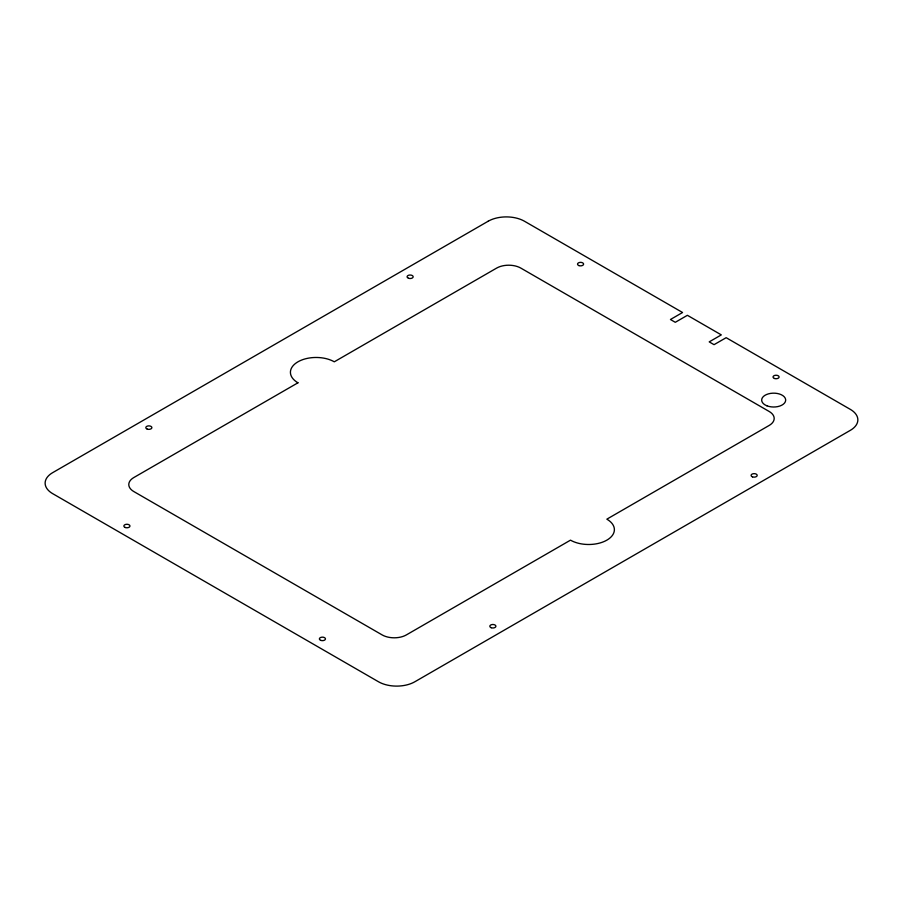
<?xml version="1.0" encoding="UTF-8"?>
<svg xmlns="http://www.w3.org/2000/svg" width="903" height="903" viewBox="0 0 903 903"><rect width="100%" height="100%" fill="white"/><g stroke="black" fill="none" stroke-linecap="round" stroke-linejoin="round"><path stroke-width="1.35" d="M488.139 221.246L52.656 472.664A25.702 14.832 0 0 0 52.656 493.636L378.504 681.765A25.702 14.832 0 0 0 414.849 681.765L850.321 430.347A25.702 14.832 0 0 0 850.524 409.488L726.159 337.688L714.047 344.675L709.205 341.876L721.316 334.889L687.397 315.305L675.286 322.303L670.444 319.504L682.555 312.506L524.271 221.122A25.702 14.832 0 0 0 488.139 221.246M297.956 382.793L133.813 477.552A17.134 9.888 0 0 0 133.813 491.548L382.138 634.911A17.134 9.888 0 0 0 406.373 634.911L570.504 540.152A25.702 14.832 0 0 0 606.85 540.152A25.702 14.832 0 0 0 606.85 519.169L769.164 425.448A17.134 9.888 0 0 0 769.164 411.463L520.839 268.101A17.134 9.888 0 0 0 496.616 268.101L334.291 361.81A25.702 14.832 0 0 0 297.956 361.81A25.702 14.832 0 0 0 297.956 382.793M774.469 378.481A3.048 1.761 0 0 0 779.108 377.036A3.048 1.761 0 0 0 774.616 375.445A3.048 1.761 0 0 0 774.469 378.481M578.958 265.606A3.048 1.761 0 0 0 583.609 264.161A3.048 1.761 0 0 0 579.105 262.57A3.048 1.761 0 0 0 578.958 265.606M408.528 278.271A3.048 1.761 0 0 0 413.168 276.815A3.048 1.761 0 0 0 408.675 275.223A3.048 1.761 0 0 0 408.528 278.271M147.245 429.117A3.048 1.761 0 0 0 151.885 427.672A3.048 1.761 0 0 0 147.392 426.081A3.048 1.761 0 0 0 147.245 429.117M491.221 627.72A3.048 1.761 0 0 0 495.905 626.321A3.048 1.761 0 0 0 491.446 624.684A3.048 1.761 0 0 0 491.221 627.72M752.504 476.874A3.048 1.761 0 0 0 757.188 475.463A3.048 1.761 0 0 0 752.741 473.827A3.048 1.761 0 0 0 752.504 476.874M125.28 527.51A3.048 1.761 0 0 0 129.953 526.099A3.048 1.761 0 0 0 125.506 524.462A3.048 1.761 0 0 0 125.28 527.51M320.791 640.385A3.048 1.761 0 0 0 325.464 638.974A3.048 1.761 0 0 0 321.016 637.337A3.048 1.761 0 0 0 320.791 640.385M766.952 405.819A11.987 6.919 0 0 0 785.644 400.582A11.987 6.919 0 0 0 768.442 393.855A11.987 6.919 0 0 0 766.952 405.819"/></g></svg>
